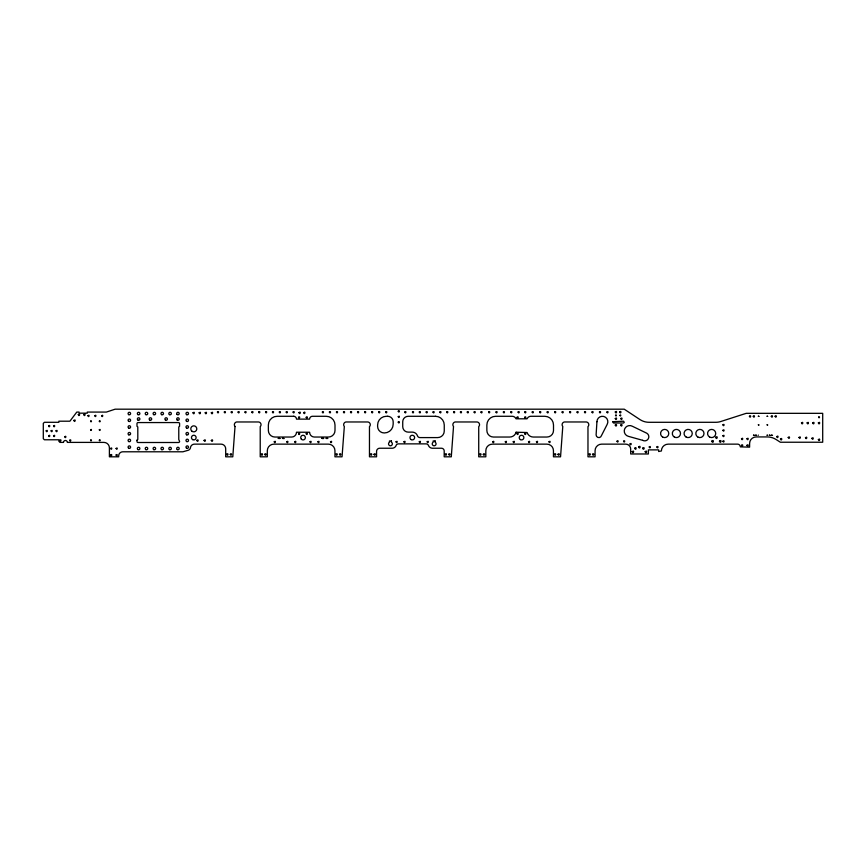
<?xml version="1.0" encoding="UTF-8"?>
<svg xmlns="http://www.w3.org/2000/svg" width="866" height="866" viewBox="0 0 866 866"><rect width="100%" height="100%" fill="white"/><g stroke="black" fill="none" stroke-linecap="round" stroke-linejoin="round"><path stroke-width="1.3" d="M634.637 448.307C636.099 451.619 637.04 445.611 634.637 448.307M596.934 421.742L596.111 434.862A2.728 2.728 0 0 0 601.48 435.566L607.12 424.481A5.467 5.467 0 0 0 603.808 416.47A5.467 5.467 0 0 0 596.934 421.742M136.99 440.209L136.98 441.411A1.093 1.093 0 0 0 138.073 442.504L178.493 442.504A1.093 1.093 0 0 0 179.587 441.411L178.775 439.506L178.775 426.938L179.565 426.332L179.587 423.658A1.093 1.093 0 0 0 178.493 422.565L138.073 422.565A1.093 1.093 0 0 0 136.98 423.658L137.012 426.332L137.802 426.938L137.802 439.506L136.99 440.209M612.782 421.818L613.485 423.009L623.628 422.998L624.245 422.294L623.531 421.201L612.792 421.731M645.148 451.684C646.437 455.061 647.703 449.108 645.148 451.684M235.022 426.494L232.792 456.815L225.69 456.815L225.69 448.783A4.644 4.644 0 0 0 221.057 444.139L194.493 444.139A4.092 4.092 0 0 0 190.401 447.993A3.28 3.28 0 0 1 188.084 450.309L182.867 451.792L122.777 451.792A4.092 4.092 0 0 0 118.685 455.884L118.685 456.815L109.397 456.815L109.397 447.863A5.467 5.467 0 0 0 103.931 442.396L67.332 442.396A1.916 1.916 0 0 0 65.426 440.48A1.916 1.916 0 0 0 63.51 442.396L59.96 442.396L58.866 441.303L58.866 439.776L44.393 439.776L43.3 438.683L43.3 423.387L44.393 422.294L58.866 422.294L58.866 421.201L69.908 421.201L76.782 412.075L79.077 412.075L79.077 413.169L87.271 413.169L87.271 412.075L106.388 412.075L115.135 409.185L624.245 409.185L639.963 419.577A16.389 16.389 0 0 0 649.002 422.294L715.792 422.294A16.389 16.389 0 0 0 720.815 421.504L746.221 413.331L822.7 413.331L822.7 442.234L780.363 442.234L776.098 439.506A16.389 16.389 0 0 0 767.276 436.929L756.17 436.929A6.56 6.56 0 0 0 749.61 443.489L749.61 447.148L740.322 446.878A2.728 2.728 0 0 0 737.594 444.139L668.216 444.139A6.831 6.831 0 0 0 661.386 450.97L658.658 451.522L658.658 449.876L648.385 449.876L648.385 453.979L630.686 453.979L630.686 449.064A4.915 4.915 0 0 0 625.772 444.139L601.632 444.139A6.56 6.56 0 0 0 595.072 450.699L595.072 456.815L587.971 456.815L587.971 426.646A2.728 2.728 0 0 0 588.003 422.77L587.581 422.435A2.728 2.728 0 0 0 586.065 421.969L565.097 421.969A2.739 2.739 0 0 0 563.528 422.294L563.084 422.608A2.739 2.739 0 0 0 562.781 426.494L560.551 456.815L553.45 456.815L553.45 450.699A6.56 6.56 0 0 0 546.89 444.139L492.375 444.139A6.56 6.56 0 0 0 485.826 450.699L485.826 456.815L478.725 456.815L478.725 426.646A2.728 2.728 0 0 0 478.746 422.77L478.335 422.435A2.728 2.728 0 0 0 476.809 421.969L455.841 421.969A2.739 2.739 0 0 0 454.271 422.294L453.827 422.608A2.739 2.739 0 0 0 453.524 426.494L451.294 456.815L444.193 456.815L444.193 450.97A2.728 2.728 0 0 0 441.465 448.231L432.275 448.231A4.373 4.373 0 0 1 428.356 445.221A2.728 2.728 0 0 0 425.996 443.868L398.522 443.868A2.728 2.728 0 0 0 396.303 445.005A4.373 4.373 0 0 1 392.309 448.231L379.719 448.231A3.15 3.15 0 0 0 376.569 451.381L376.569 456.815L369.468 456.815L369.468 426.646A2.728 2.728 0 0 0 369.501 422.77L369.078 422.435A2.728 2.728 0 0 0 367.563 421.969L346.584 421.969A2.739 2.739 0 0 0 345.025 422.316L344.592 422.63A2.739 2.739 0 0 0 344.332 426.505L342.048 456.815L334.947 456.815L334.947 450.699A6.56 6.56 0 0 0 328.387 444.139L273.873 444.139A6.56 6.56 0 0 0 267.323 450.699L267.323 456.815L260.222 456.815L260.222 426.646A2.728 2.728 0 0 0 260.244 422.77L259.832 422.435A2.728 2.728 0 0 0 258.306 421.969L237.338 421.969A2.739 2.739 0 0 0 235.769 422.294L235.325 422.608A2.739 2.739 0 0 0 235.022 426.494M46.169 430.846C47.035 433.563 48.269 428.941 46.169 430.846M48.626 425.931C49.492 428.648 50.737 424.015 48.626 425.931M48.626 435.771C49.492 438.477 50.737 433.855 48.626 435.771M51.083 430.846C51.949 433.563 53.194 428.941 51.083 430.846M53.54 425.931C54.406 428.648 55.651 424.015 53.54 425.931M53.54 435.771C54.406 438.477 55.651 433.855 53.54 435.771M55.998 430.846C56.864 433.563 58.109 428.941 55.998 430.846M64.733 436.745C65.61 439.463 66.844 434.84 64.733 436.745M69.659 440.296C70.525 443.013 71.759 438.391 69.659 440.296M78.286 414.598C79.293 417.726 80.722 412.389 78.286 414.598M83.753 414.598C84.749 417.726 86.189 412.389 83.753 414.598M87.953 415.723C88.819 418.43 90.064 413.807 87.953 415.723M90.573 421.168C91.244 423.257 92.197 419.696 90.573 421.168M90.573 429.796C91.222 431.885 92.218 428.324 90.573 429.796M90.573 440.177C91.244 442.266 92.197 438.705 90.573 440.177M94.784 415.723C95.65 418.43 96.895 413.807 94.784 415.723M99.309 421.168C99.98 423.257 100.932 419.696 99.309 421.168M99.309 429.796C99.98 431.874 100.921 428.345 99.309 429.796M101.614 415.723C102.48 418.43 103.714 413.807 101.614 415.723M99.309 440.177C99.98 442.266 100.932 438.705 99.309 440.177M110.621 448.436C111.498 451.154 112.732 446.52 110.621 448.436M110.621 454.996C111.498 457.703 112.732 453.08 110.621 454.996M116.087 448.436C116.953 451.154 118.198 446.52 116.087 448.436M116.087 454.996C116.953 457.703 118.198 453.08 116.087 454.996M192.999 412.79C194.006 415.929 195.435 410.581 192.999 412.79M199.126 412.79C200.122 415.929 201.551 410.581 199.126 412.79M196.831 440.383C197.827 443.511 199.256 438.174 196.831 440.383M205.188 412.79C206.184 415.929 207.613 410.581 205.188 412.79M204.062 440.383C205.069 443.511 206.498 438.174 204.062 440.383M211.304 412.79C212.311 415.929 213.74 410.581 211.304 412.79M211.304 440.383C212.311 443.511 213.74 438.174 211.304 440.383M217.42 412.054C218.286 414.771 219.52 410.148 217.42 412.054M224.294 412.054C225.171 414.771 226.405 410.148 224.294 412.054M231.179 412.054C232.056 414.771 233.29 410.148 231.179 412.054M226.675 454.282C227.682 457.41 229.111 452.074 226.675 454.282M230.226 454.282C231.233 457.41 232.662 452.074 230.226 454.282M238.063 412.054C238.929 414.771 240.174 410.148 238.063 412.054M244.948 412.054C245.814 414.771 247.059 410.148 244.948 412.054M251.833 412.054C252.699 414.771 253.944 410.148 251.833 412.054M258.663 412.054C259.529 414.771 260.763 410.148 258.663 412.054M265.537 412.054C266.414 414.771 267.648 410.148 265.537 412.054M261.207 454.282C262.203 457.41 263.632 452.074 261.207 454.282M264.758 454.282C265.754 457.41 267.183 452.074 264.758 454.282M272.422 412.054C273.299 414.771 274.533 410.148 272.422 412.054M274.23 441.779C275.096 444.485 276.341 439.863 274.23 441.779M279.307 412.054C280.173 414.771 281.418 410.148 279.307 412.054M278.235 438.304L278.971 438.51L278.267 438.218M279.188 438.304L279.924 438.51L279.188 438.304M282.468 438.304L283.204 438.51L282.468 438.304M286.191 412.054C287.057 414.771 288.302 410.148 286.191 412.054M283.42 438.304L284.124 438.597L283.463 438.218M286.787 441.779C287.664 444.485 288.898 439.863 286.787 441.779M293.076 412.054C293.942 414.771 295.187 410.148 293.076 412.054M294.711 441.779C295.577 444.485 296.822 439.863 294.711 441.779M298.976 412.627C299.982 415.756 301.411 410.419 298.976 412.627M298.532 417.304C299.409 420.01 300.643 415.388 298.532 417.304M298.532 433.693C299.409 436.399 300.643 431.777 298.532 433.693M303.62 412.627C304.626 415.756 306.055 410.419 303.62 412.627M306.185 417.304C307.051 420.01 308.296 415.388 306.185 417.304M306.185 433.693C307.051 436.399 308.296 431.777 306.185 433.693M310.006 441.779C310.872 444.485 312.117 439.863 310.006 441.779M317.93 441.779C318.796 444.485 320.041 439.863 317.93 441.779M322.347 412.054C323.213 414.771 324.447 410.148 322.347 412.054M321.935 438.304L322.628 438.597L321.968 438.218M322.888 438.304L323.624 438.51L322.888 438.304M329.372 412.054C330.249 414.771 331.483 410.148 329.372 412.054M326.168 438.304L326.904 438.51L326.168 438.304M327.121 438.304L327.857 438.51L327.164 438.218M330.487 441.779C331.364 444.485 332.598 439.863 330.487 441.779M336.409 412.054C337.285 414.771 338.519 410.148 336.409 412.054M335.932 454.282C336.939 457.41 338.368 452.074 335.932 454.282M343.445 412.054C344.322 414.771 345.556 410.148 343.445 412.054M339.483 454.282C340.49 457.41 341.918 452.074 339.483 454.282M350.481 412.054C351.358 414.771 352.592 410.148 350.481 412.054M357.517 412.054C358.394 414.771 359.628 410.148 357.517 412.054M364.554 412.054C365.43 414.771 366.664 410.148 364.554 412.054M371.59 412.054C372.467 414.771 373.701 410.148 371.59 412.054M370.453 454.282C371.46 457.41 372.889 452.074 370.453 454.282M378.626 412.054C379.492 414.771 380.737 410.148 378.626 412.054M374.004 454.282C375.01 457.41 376.439 452.074 374.004 454.282M385.662 412.054C386.528 414.771 387.773 410.148 385.662 412.054M398.23 411.188C399.096 413.894 400.341 409.272 398.23 411.188M398.23 416.643C399.096 419.361 400.341 414.738 398.23 416.643M398.23 422.11C399.096 424.816 400.341 420.194 398.23 422.11M396.043 441.779C396.909 444.485 398.154 439.863 396.043 441.779M404.779 412.054C405.656 414.771 406.89 410.148 404.779 412.054M403.967 441.779C404.833 444.485 406.067 439.863 403.967 441.779M412.433 412.054C413.299 414.771 414.543 410.148 412.433 412.054M419.285 412.054C420.151 414.771 421.385 410.148 419.285 412.054M419.263 441.779C420.129 444.485 421.363 439.863 419.263 441.779M426.126 412.054C427.003 414.771 428.237 410.148 426.126 412.054M427.176 441.779C428.053 444.485 429.287 439.863 427.176 441.779M432.978 412.054C433.855 414.771 435.089 410.148 432.978 412.054M439.831 412.054C440.697 414.771 441.941 410.148 439.831 412.054M446.683 412.054C447.549 414.771 448.794 410.148 446.683 412.054M445.178 454.282C446.185 457.41 447.614 452.074 445.178 454.282M453.535 412.054C454.401 414.771 455.635 410.148 453.535 412.054M448.729 454.282C449.735 457.41 451.164 452.074 448.729 454.282M460.376 412.054C461.253 414.771 462.487 410.148 460.376 412.054M467.229 412.054C468.105 414.771 469.34 410.148 467.229 412.054M474.081 412.054C474.947 414.771 476.192 410.148 474.081 412.054M480.933 412.054C481.799 414.771 483.044 410.148 480.933 412.054M479.71 454.282C480.706 457.41 482.135 452.074 479.71 454.282M488.576 412.054C489.452 414.771 490.686 410.148 488.576 412.054M483.26 454.282C484.256 457.41 485.685 452.074 483.26 454.282M495.958 412.054C496.824 414.771 498.058 410.148 495.958 412.054M492.732 441.779C493.598 444.485 494.843 439.863 492.732 441.779M503.33 412.054C504.196 414.771 505.441 410.148 503.33 412.054M505.289 441.779C506.166 444.485 507.4 439.863 505.289 441.779M510.702 412.054C511.568 414.771 512.813 410.148 510.702 412.054M513.213 441.779C514.079 444.485 515.324 439.863 513.213 441.779M517.034 417.304C517.911 420.01 519.145 415.388 517.034 417.304M518.074 412.054C518.951 414.771 520.185 410.148 518.074 412.054M517.034 433.693C517.911 436.399 519.145 431.777 517.034 433.693M524.699 412.054C525.565 414.771 526.809 410.148 524.699 412.054M524.688 417.304C525.554 420.01 526.799 415.388 524.688 417.304M524.688 433.693C525.554 436.399 526.799 431.777 524.688 433.693M532.168 412.054C533.045 414.771 534.279 410.148 532.168 412.054M528.509 441.779C529.375 444.485 530.62 439.863 528.509 441.779M539.648 412.054C540.514 414.771 541.748 410.148 539.648 412.054M536.433 441.779C537.299 444.485 538.544 439.863 536.433 441.779M547.117 412.054C547.983 414.771 549.228 410.148 547.117 412.054M548.99 441.779C549.867 444.485 551.101 439.863 548.99 441.779M554.586 412.054C555.452 414.771 556.697 410.148 554.586 412.054M554.435 454.282C555.442 457.41 556.87 452.074 554.435 454.282M562.066 412.054C562.932 414.771 564.167 410.148 562.066 412.054M557.985 454.282C558.992 457.41 560.421 452.074 557.985 454.282M569.536 412.054C570.402 414.771 571.647 410.148 569.536 412.054M577.005 412.054C577.871 414.771 579.116 410.148 577.005 412.054M584.474 412.054C585.351 414.771 586.585 410.148 584.474 412.054M591.954 412.054C592.82 414.771 594.065 410.148 591.954 412.054M588.956 454.282C589.962 457.41 591.391 452.074 588.956 454.282M592.506 454.282C593.513 457.41 594.942 452.074 592.506 454.282M599.424 412.054C600.29 414.771 601.534 410.148 599.424 412.054M606.893 412.054C607.77 414.771 609.004 410.148 606.893 412.054M615.261 411.978C616.267 415.106 617.696 409.77 615.261 411.978M615.52 415.323C616.191 417.401 617.133 413.872 615.52 415.323M615.261 418.527C616.267 421.655 617.696 416.319 615.261 418.527M615.261 425.087C616.267 428.215 617.696 422.879 615.261 425.087M619.634 411.978C620.63 415.106 622.059 409.77 619.634 411.978M619.894 415.323C620.543 417.412 621.539 413.851 619.894 415.323M617.003 441.227C617.869 443.944 619.114 439.311 617.003 441.227M620.727 418.527C621.723 421.655 623.152 416.319 620.727 418.527M620.727 425.087C621.723 428.215 623.152 422.879 620.727 425.087M623.563 441.227C624.429 443.944 625.663 439.311 623.563 441.227M638.664 446.91C639.768 450.352 641.349 444.485 638.664 446.91M649.229 446.964C650.106 449.681 651.34 445.048 649.229 446.964M656.883 446.964C657.749 449.681 658.994 445.048 656.883 446.964M711.787 441.162C712.989 444.918 714.71 438.51 711.787 441.162M715.608 437.33C716.821 441.086 718.531 434.689 715.608 437.33M719.44 441.162C720.642 444.918 722.352 438.51 719.44 441.162M722.926 424.838C723.792 427.555 725.037 422.922 722.926 424.838M722.926 430.305C723.792 433.011 725.037 428.389 722.926 430.305M722.926 435.771C723.792 438.477 725.037 433.855 722.926 435.771M722.926 441.227C723.792 443.944 725.037 439.311 722.926 441.227M741.502 438.759C742.433 441.682 743.764 436.691 741.502 438.759M741.502 445.308C742.433 448.231 743.764 443.251 741.502 445.308M749.415 416.254C750.357 419.166 751.688 414.186 749.415 416.254M746.957 438.759C747.899 441.682 749.231 436.691 746.957 438.759M746.957 445.308C747.899 448.231 749.231 443.251 746.957 445.308M753.247 416.254C754.178 419.166 755.509 414.186 753.247 416.254M753.507 435.165L754.459 435.425L753.507 435.165M755.693 435.165L756.646 435.425L755.693 435.165M758.356 416.21L758.887 416.351L758.356 416.21M758.356 424.849L758.887 424.99L758.356 424.849M758.356 435.219L758.432 435.1M767.103 416.21L767.633 416.351L767.103 416.21M767.103 424.849L767.633 424.99L767.103 424.849M767.103 435.219L767.633 435.36L767.124 435.154M771.27 416.254C772.201 419.166 773.544 414.186 771.27 416.254M769.344 435.165L770.296 435.425L769.344 435.165M771.53 435.165L772.483 435.425L771.53 435.165M775.092 416.254C776.033 419.166 777.365 414.186 775.092 416.254M776.737 436.616C777.733 439.744 779.162 434.407 776.737 436.616M780.45 439.019C781.446 442.147 782.886 436.81 780.45 439.019M788.201 437.427C789.207 440.556 790.636 435.219 788.201 437.427M799.026 437.427C800.022 440.556 801.451 435.219 799.026 437.427M801.483 422.9C802.479 426.029 803.908 420.692 801.483 422.9M807.101 422.9C808.108 426.029 809.537 420.692 807.101 422.9M805.467 437.676C806.473 440.805 807.902 435.468 805.467 437.676M812.73 422.9C813.737 426.029 815.166 420.692 812.73 422.9M811.907 438.304C812.914 441.433 814.343 436.096 811.907 438.304M818.619 417.131C819.29 419.209 820.243 415.658 818.619 417.131M818.359 422.9C819.366 426.029 820.795 420.692 818.359 422.9M818.359 439.56C819.366 442.688 820.795 437.352 818.359 439.56M630.037 443.922C630.892 446.64 632.158 442.017 630.037 443.922M632.191 451.587C633.111 455.083 634.984 449.302 632.191 451.587M59.83 440.253C60.533 443.013 62.06 438.477 59.83 440.253M642.713 448.133C643.449 451.673 645.625 445.99 642.713 448.133M73.881 420.389C74.487 423.615 76.565 418.495 73.881 420.389M516.082 432.231L516.006 432.513A6.56 6.56 0 0 1 509.771 437.038L493.414 437.038A6.56 6.56 0 0 1 486.865 430.489L486.865 425.022A8.736 8.736 0 0 1 495.601 416.286L512.196 416.286A4.092 4.092 0 0 1 515.984 418.808L527.113 418.808A4.092 4.092 0 0 1 530.901 416.286L544.768 416.286A8.736 8.736 0 0 1 553.504 425.022L553.504 430.489A6.56 6.56 0 0 1 546.944 437.038L533.326 437.038A6.56 6.56 0 0 1 527.091 432.513L516.082 432.231M391.443 440.978L391.4 442.212A1.916 1.916 0 0 1 391.908 445.102A1.916 1.916 0 0 1 388.986 445.102A1.916 1.916 0 0 1 389.494 442.212L389.451 440.978L391.443 440.978M435.143 440.978L435.1 442.212A1.916 1.916 0 0 1 435.609 445.102A1.916 1.916 0 0 1 432.686 445.102A1.916 1.916 0 0 1 433.195 442.212L433.152 440.978L435.143 440.978M293.65 416.286L277.098 416.286A8.736 8.736 0 0 0 268.363 425.022L268.363 430.489A6.56 6.56 0 0 0 274.912 437.038L291.68 437.038A4.806 4.806 0 0 0 296.486 432.231L309.606 432.231A4.806 4.806 0 0 0 314.412 437.038L328.441 437.038A6.56 6.56 0 0 0 335.001 430.489L335.001 425.022A8.736 8.736 0 0 0 326.265 416.286L312.442 416.286A2.836 2.836 0 0 0 309.606 419.122L296.486 419.122A2.836 2.836 0 0 0 293.65 416.286M387.719 416.286L386.344 416.286A8.736 8.736 0 0 0 377.608 425.022L377.608 426.386A6.56 6.56 0 0 0 384.168 432.946L384.439 432.946A8.736 8.736 0 0 0 393.175 424.21L393.175 421.742A5.467 5.467 0 0 0 387.719 416.286M435.511 416.286L408.2 416.286A5.467 5.467 0 0 0 402.733 421.742L402.733 426.667A5.467 5.467 0 0 0 408.2 432.123L412.292 432.123A5.467 5.467 0 0 1 417.347 435.501L417.423 435.739A2.728 2.728 0 0 0 420.01 437.59L437.698 437.59A6.56 6.56 0 0 0 444.258 431.03L444.258 425.022A8.736 8.736 0 0 0 435.511 416.286M642.68 440.318L628.294 436.312A5.467 5.467 0 0 1 624.657 428.941A5.467 5.467 0 0 1 632.44 426.299L646.783 433.216A4.092 4.092 0 0 1 648.277 438.813A4.092 4.092 0 0 1 642.68 440.318M191.895 431.181A3.009 3.009 0 0 0 196.755 429.32A3.009 3.009 0 0 0 192.717 426.04A3.009 3.009 0 0 0 191.895 431.181M192.631 439.603A2.317 2.317 0 0 0 196.117 437.59A2.317 2.317 0 0 0 192.631 435.576A2.317 2.317 0 0 0 192.631 439.603M411.134 439.603A2.317 2.317 0 0 0 414.619 437.59A2.317 2.317 0 0 0 411.134 435.576A2.317 2.317 0 0 0 411.134 439.603M301.4 439.235A2.317 2.317 0 0 0 305.287 438.185A2.317 2.317 0 0 0 302.44 435.349A2.317 2.317 0 0 0 301.4 439.235M186.612 414.641A1.256 1.256 0 0 0 188.496 413.558A1.256 1.256 0 0 0 186.612 412.465A1.256 1.256 0 0 0 186.612 414.641M177.065 414.446A1.256 1.256 0 0 0 179.165 413.883A1.256 1.256 0 0 0 177.627 412.335A1.256 1.256 0 0 0 177.065 414.446M169.455 414.641A1.256 1.256 0 0 0 171.338 413.558A1.256 1.256 0 0 0 169.455 412.465A1.256 1.256 0 0 0 169.455 414.641M161.596 414.641A1.256 1.256 0 0 0 163.479 413.558A1.256 1.256 0 0 0 161.596 412.465A1.256 1.256 0 0 0 161.596 414.641M153.726 414.641A1.256 1.256 0 0 0 155.609 413.558A1.256 1.256 0 0 0 153.726 412.465A1.256 1.256 0 0 0 153.726 414.641M145.856 414.641A1.256 1.256 0 0 0 147.74 413.558A1.256 1.256 0 0 0 145.856 412.465A1.256 1.256 0 0 0 145.856 414.641M137.997 414.641A1.256 1.256 0 0 0 139.881 413.558A1.256 1.256 0 0 0 137.997 412.465A1.256 1.256 0 0 0 137.997 414.641M128.709 414.641A1.256 1.256 0 0 0 130.593 413.558A1.256 1.256 0 0 0 128.709 412.465A1.256 1.256 0 0 0 128.709 414.641M128.709 421.363A1.256 1.256 0 0 0 130.593 420.27A1.256 1.256 0 0 0 128.709 419.187A1.256 1.256 0 0 0 128.709 421.363M137.997 420.107A1.256 1.256 0 0 0 139.881 419.014A1.256 1.256 0 0 0 137.997 417.932A1.256 1.256 0 0 0 137.997 420.107M149.796 420.107A1.256 1.256 0 0 0 151.68 419.014A1.256 1.256 0 0 0 149.796 417.932A1.256 1.256 0 0 0 149.796 420.107M165.525 420.107A1.256 1.256 0 0 0 167.409 419.014A1.256 1.256 0 0 0 165.525 417.932A1.256 1.256 0 0 0 165.525 420.107M186.612 421.363A1.256 1.256 0 0 0 188.496 420.27A1.256 1.256 0 0 0 186.612 419.187A1.256 1.256 0 0 0 186.612 421.363M177.324 420.107A1.256 1.256 0 0 0 179.208 419.014A1.256 1.256 0 0 0 177.324 417.932A1.256 1.256 0 0 0 177.324 420.107M186.612 428.075A1.256 1.256 0 0 0 188.496 426.992A1.256 1.256 0 0 0 186.612 425.899A1.256 1.256 0 0 0 186.612 428.075M186.612 434.797A1.256 1.256 0 0 0 188.496 433.714A1.256 1.256 0 0 0 186.612 432.621A1.256 1.256 0 0 0 186.612 434.797M186.612 441.519A1.256 1.256 0 0 0 188.496 440.426A1.256 1.256 0 0 0 186.612 439.343A1.256 1.256 0 0 0 186.612 441.519M186.612 448.231A1.256 1.256 0 0 0 188.496 447.148A1.256 1.256 0 0 0 186.612 446.055A1.256 1.256 0 0 0 186.612 448.231M177.324 449.606A1.256 1.256 0 0 0 179.208 448.512A1.256 1.256 0 0 0 177.324 447.43A1.256 1.256 0 0 0 177.324 449.606M169.455 449.606A1.256 1.256 0 0 0 171.338 448.512A1.256 1.256 0 0 0 169.455 447.43A1.256 1.256 0 0 0 169.455 449.606M161.596 449.606A1.256 1.256 0 0 0 163.479 448.512A1.256 1.256 0 0 0 161.596 447.43A1.256 1.256 0 0 0 161.596 449.606M153.726 449.606A1.256 1.256 0 0 0 155.609 448.512A1.256 1.256 0 0 0 153.726 447.43A1.256 1.256 0 0 0 153.726 449.606M145.856 449.606A1.256 1.256 0 0 0 147.74 448.512A1.256 1.256 0 0 0 145.856 447.43A1.256 1.256 0 0 0 145.856 449.606M137.997 449.606A1.256 1.256 0 0 0 139.881 448.512A1.256 1.256 0 0 0 137.997 447.43A1.256 1.256 0 0 0 137.997 449.606M128.709 448.231A1.256 1.256 0 0 0 130.593 447.148A1.256 1.256 0 0 0 128.709 446.055A1.256 1.256 0 0 0 128.709 448.231M128.709 441.519A1.256 1.256 0 0 0 130.593 440.426A1.256 1.256 0 0 0 128.709 439.343A1.256 1.256 0 0 0 128.709 441.519M128.709 434.797A1.256 1.256 0 0 0 130.593 433.714A1.256 1.256 0 0 0 128.709 432.621A1.256 1.256 0 0 0 128.709 434.797M128.709 428.075A1.256 1.256 0 0 0 130.593 426.992A1.256 1.256 0 0 0 128.709 425.899A1.256 1.256 0 0 0 128.709 428.075M520.39 439.603A2.317 2.317 0 0 0 523.865 437.59A2.317 2.317 0 0 0 520.39 435.576A2.317 2.317 0 0 0 520.39 439.603M709.6 437.038A4.092 4.092 0 0 0 715.738 433.487A4.092 4.092 0 0 0 709.6 429.947A4.092 4.092 0 0 0 709.6 437.038M697.855 437.038A4.092 4.092 0 0 0 703.993 433.487A4.092 4.092 0 0 0 697.855 429.947A4.092 4.092 0 0 0 697.855 437.038M686.11 437.038A4.092 4.092 0 0 0 692.259 433.487A4.092 4.092 0 0 0 686.11 429.947A4.092 4.092 0 0 0 686.11 437.038M674.365 437.038A4.092 4.092 0 0 0 680.514 433.487A4.092 4.092 0 0 0 674.365 429.947A4.092 4.092 0 0 0 674.365 437.038M662.62 437.038A4.092 4.092 0 0 0 668.769 433.487A4.092 4.092 0 0 0 662.62 429.947A4.092 4.092 0 0 0 662.62 437.038"/></g></svg>
